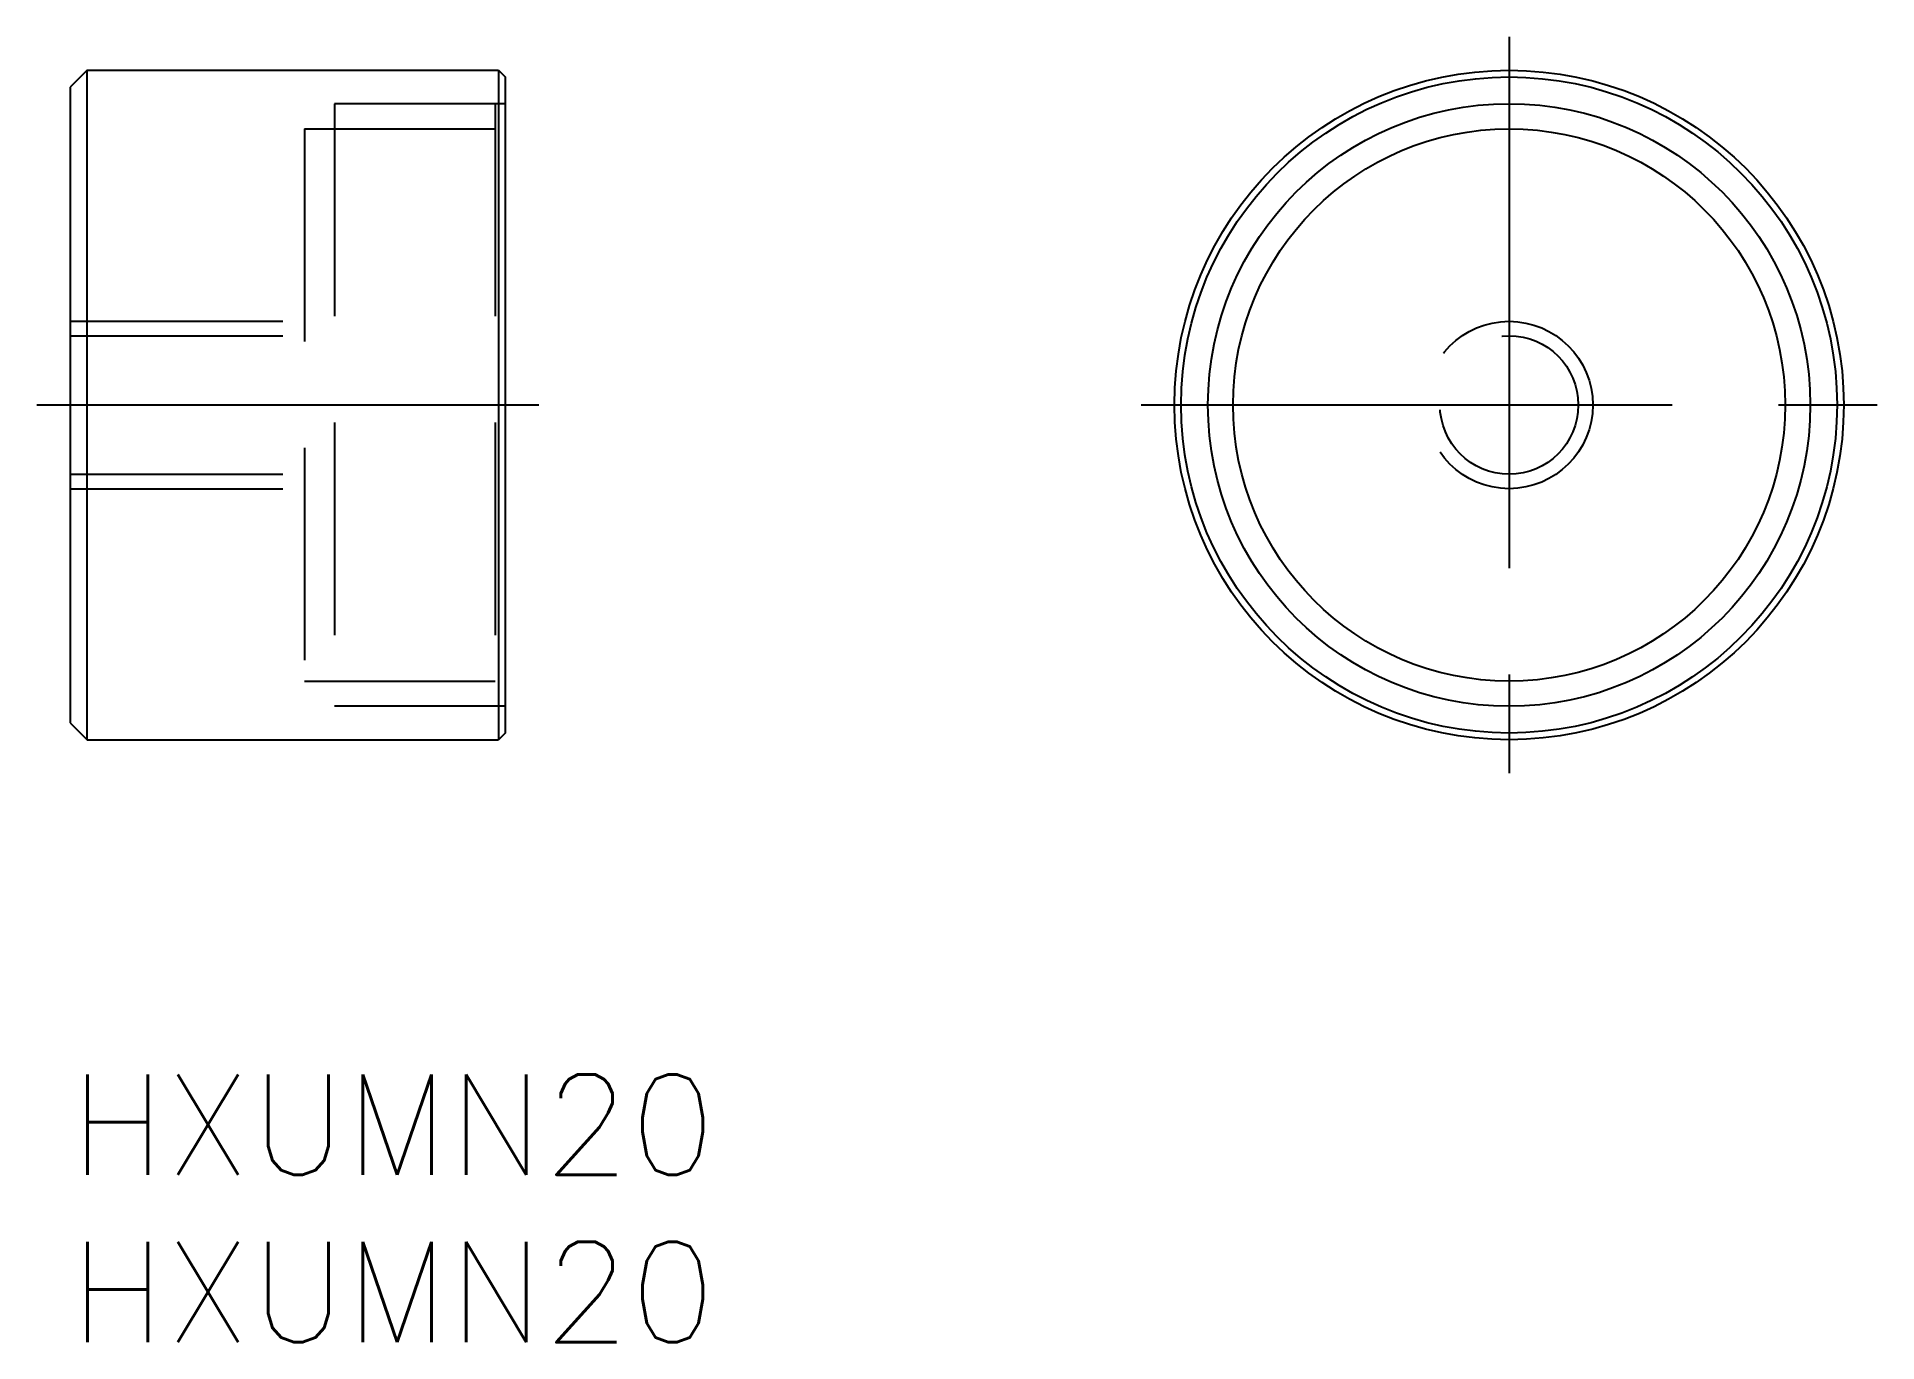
# Model space of a CAD drawing. Extents: x -1 to 54, y -8 to 31.
import ezdxf

# ---------------------------------------------------------------- set-up
doc = ezdxf.new("R2010")
doc.units = 0
doc.header["$LTSCALE"] = 0.5
doc.linetypes.add('CENTER', pattern=[50.8, 31.75, -6.35, 6.35, -6.35])
doc.linetypes.add('DASHED', pattern=[19.05, 12.7, -6.35])
for name, color, linetype in [('MSM_CENTER', 1, 'CENTER'), ('MSM_CONTINUOUS', 7, 'CONTINUOUS'), ('MSM_DASHED', 4, 'DASHED'), ('MSM_PART_NUMBER', 7, 'CONTINUOUS')]:
    doc.layers.add(name, color=color, linetype=linetype)
doc.styles.get("Standard").update_dxf_attribs({"font": 'txt.shx', "height": 1, "bigfont": 'bigfont.shx'})

# ---------------------------------------------------------------- blocks, each defined once
blk = doc.blocks.new('*U17')
at = {"layer": 'MSM_PART_NUMBER'}
blk.add_text('HXUMN20', height=3, dxfattribs=at).set_placement((0, -3))
blk = doc.blocks.new('*U18')
at = {"layer": 'MSM_PART_NUMBER'}
blk.add_text('HXUMN20', height=3, dxfattribs=at).set_placement((0, -8))

msp = doc.modelspace()

# ---------------------------------------------------------------- linework, layer by layer
at = {"layer": 'MSM_CENTER'}
for p, q in [((43, 31), (43, 9)), ((-1, 20), (14, 20)), ((32, 20), (54, 20))]:
    msp.add_line(p, q, dxfattribs=at)
at = {"layer": 'MSM_CONTINUOUS'}
for p, q in [((0.5, 30), (0, 29.5)), ((0.5, 10), (0.5, 30)), ((0.5, 30), (12.8, 30)), ((12.8, 30), (13, 29.8)), ((12.8, 30), (12.8, 10)), ((13, 29.8), (13, 10.2)), ((0, 29.5), (0, 10.5)), ((0, 10.5), (0.5, 10)), ((0.5, 10), (12.8, 10)), ((13, 10.2), (12.8, 10))]:
    msp.add_line(p, q, dxfattribs=at)
for radius in [10, 9.8, 9, 8.25]:
    msp.add_circle((43, 20), radius, dxfattribs=at)
at = {"layer": 'MSM_DASHED'}
for p, q in [((7.9, 29), (7.9, 11)), ((13, 29), (7.9, 29)), ((12.7, 29), (12.7, 11)), ((7, 28.25), (7, 11.75)), ((7, 28.25), (12.7, 28.25)), ((0, 22.5), (7, 22.5)), ((0, 22.067), (7, 22.067)), ((1.75, 22.5), (1.75, 22.5)), ((0, 17.933), (7, 17.933)), ((0, 17.5), (7, 17.5)), ((7, 11.75), (12.7, 11.75)), ((13, 11), (7.9, 11))]:
    msp.add_line(p, q, dxfattribs=at)
for radius in [2.5, 2.067]:
    msp.add_circle((43, 20), radius, dxfattribs=at)

# ---------------------------------------------------------------- block references
at = {"layer": 'MSM_CONTINUOUS'}
for name in ['*U17', '*U18']:
    msp.add_blockref(name, (0, 0), dxfattribs=at)

doc.saveas('drawing.dxf')
